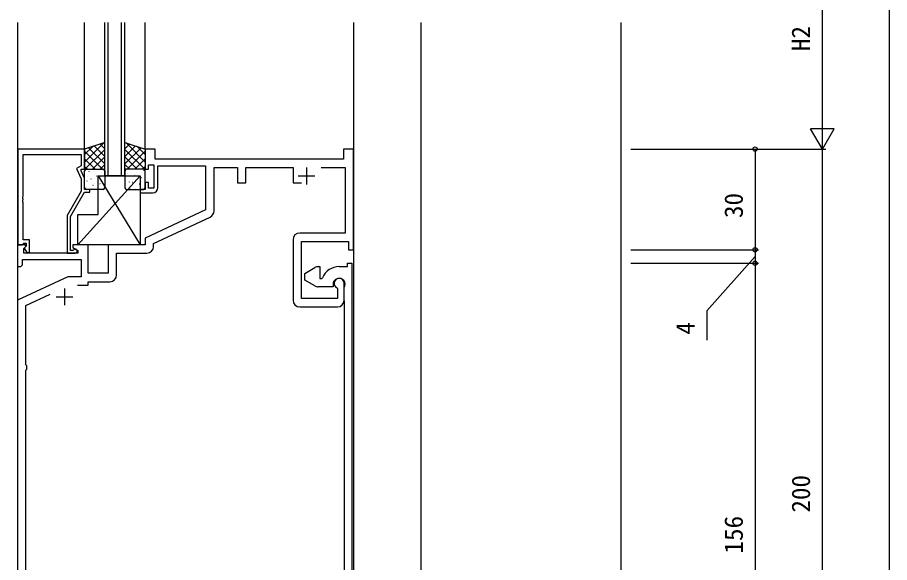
# Model space of a CAD drawing. Units: millimetres, scale not verified. Extents: x -437 to 438, y -681 to 679.
# Drawn here: x -260.5 to -1, y 207.4 to 369.7 of the extents above; entities that cross this region are included whole.
import ezdxf
from ezdxf.enums import TextEntityAlignment as Align

# ---------------------------------------------------------------- set-up
doc = ezdxf.new("R2010")
doc.units = ezdxf.units.MM
doc.header["$LTSCALE"] = 4
for name, color, linetype in [('0-2_YKK_11', 7, 'Continuous'), ('0-3_YKK_12', 2, 'Continuous'), ('0-4_YKK_13', 4, 'Continuous'), ('0-5_YKK_D', 6, 'Continuous'), ('0-7_YSS_K', 3, 'Continuous')]:
    doc.layers.add(name, color=color, linetype=linetype)
doc.styles.add('ＭＳ ゴシック', font='')
doc.styles.get('ＭＳ ゴシック').set_extended_font_data('MS Gothic')

msp = doc.modelspace()

# ---------------------------------------------------------------- linework, layer by layer
at = {"layer": '0-2_YKK_11'}
for p, q in [((-174.485, 325), (-174.485, 320)), ((-176.985, 322.5), (-171.985, 322.5)), ((-178.485, 303.5), (-178.485, 285.5)), ((-246.485, 289), (-246.485, 284)), ((-163.285, 285.5), (-163.285, 290.5)), ((-248.985, 286.5), (-243.985, 286.5)), ((-176.485, 283.5), (-165.285, 283.5))]:
    msp.add_line(p, q, dxfattribs=at)
for points in [[(-260.385, 330.5), (-260.385, 302), (-259.055, 302), (-258.755, 302.3), (-258.555, 302.5), (-257.885, 302.5), (-257.885, 301.574), (-258.459, 301), (-257.709, 299.7), (-256.885, 299.7), (-256.885, 303.5), (-258.755, 303.5), (-258.755, 314.541), (-258.875, 314.725), (-258.875, 315.275), (-258.755, 315.458), (-258.755, 315.541), (-258.875, 315.725), (-258.875, 316.275), (-258.755, 316.458), (-258.755, 328.87), (-241.485, 328.87), (-241.485, 325.5), (-242.906, 324.68), (-241.485, 321.634), (-241.485, 317.968), (-245.685, 310.693), (-245.685, 299.5), (-243.285, 299.5)], [(-243.784, 300.433), (-244.034, 300.3), (-244.685, 300.3), (-244.685, 310.425), (-240.485, 317.7), (-238.985, 317.7), (-238.985, 318.5), (-240.485, 318.5), (-240.485, 321.855), (-241.485, 324), (-241.485, 324.5), (-240.485, 324.5), (-240.485, 330.5), (-260.385, 330.5)], [(-165.394, 289.129), (-165.215, 288.854), (-165.215, 286), (-175.985, 286), (-175.985, 303), (-161.985, 303), (-161.985, 300.5), (-160.485, 300.5), (-160.485, 330.5), (-163.485, 330.5), (-163.485, 327.5), (-219.485, 327.5), (-219.485, 330.5), (-222.485, 330.5), (-222.485, 324.5), (-221.485, 324.5), (-221.485, 325.8), (-219.885, 325.8), (-219.885, 318.9), (-221.485, 318.9), (-221.485, 320.5), (-222.485, 320.5), (-222.485, 318.5), (-223.985, 318.5), (-223.985, 317.5), (-220.185, 317.5)], [(-218.685, 319), (-218.685, 325.5), (-204.485, 325.5), (-204.485, 312.393), (-222.485, 304), (-222.485, 302), (-233.485, 302), (-233.485, 293.5), (-239.485, 293.5), (-239.485, 302), (-243.985, 302), (-243.985, 301.2), (-242.485, 300.334), (-242.485, 299.5), (-258.555, 299.5), (-258.555, 300.906), (-257.976, 301.485), (-258.185, 302), (-260.485, 302), (-260.485, 295.5), (-259.485, 295.5), (-258.985, 296), (-258.985, 297.57), (-241.485, 297.57), (-241.485, 292.5), (-245.474, 292.5), (-260.485, 285.5), (-260.485, 130.5)], [(-201.985, 312.075), (-201.985, 325), (-194.985, 325), (-194.985, 320.4), (-192.485, 320.4), (-192.485, 325), (-178.485, 325), (-178.485, 320.4), (-175.935, 320.4)], [(-170.137, 325), (-162.985, 325), (-162.985, 305.5), (-176.485, 305.5)], [(-219.985, 301.5), (-219.985, 302.407), (-203.14, 310.262)], [(-230.985, 293), (-230.985, 299.5), (-221.985, 299.5)], [(-160.986, 296.496), (-160.986, 130.496), (-164.986, 130.496), (-164.986, 133.996), (-164.186, 133.996), (-163.986, 131.996), (-162.916, 131.996), (-162.916, 139.496), (-163.986, 139.496), (-164.186, 137.496), (-164.986, 137.496), (-164.986, 140.496), (-163.186, 140.496), (-163.186, 285.243), (-163.227, 285.393), (-163.231, 285.401), (-163.241, 285.418), (-163.246, 285.427), (-163.286, 285.577), (-163.286, 289.115), (-163.244, 289.269)], [(-164.786, 295.496), (-162.286, 295.496), (-162.286, 296.496), (-160.986, 296.496)], [(-171.986, 289.764), (-174.986, 291.496), (-174.986, 293.496), (-171.986, 295.228)], [(-170.986, 295.496), (-170.486, 295.496), (-170.486, 291.996), (-169.978, 291.996), (-169.7, 292.184)], [(-242.624, 290), (-239.485, 290), (-239.485, 291), (-232.985, 291)], [(-166.586, 290.196), (-166.586, 289.496), (-170.986, 289.496)], [(-242.815, 134.61), (-242.415, 134.12), (-242.415, 133), (-257.985, 133), (-257.985, 164.706), (-257.723, 165.004), (-257.723, 165.996), (-257.985, 166.293), (-257.985, 174.706), (-257.723, 175.004), (-257.723, 175.996), (-257.985, 176.293), (-257.985, 264.706), (-257.723, 265.004), (-257.723, 265.996), (-257.985, 266.293), (-257.985, 283.907), (-250.785, 287.265)]]:
    msp.add_lwpolyline(points, dxfattribs=at)
for centre, radius, start, end in [((-220.185, 319), 1.5, 270.00001, 359.99999), ((-203.985, 312.075), 2, 295, 0), ((-176.485, 303.5), 2, 90.00001, 179.99999), ((-221.985, 301.5), 2, 270.00001, 359.99999), ((-243.285, 300.1), 0.6, 270.00003, 146.25104), ((-170.986, 293.496), 2, 89.99998, 120), ((-164.786, 290.196), 5.3, 89.99999, 157.9757), ((-232.985, 293), 2, 270.00001, 359.99999), ((-164.786, 290.196), 1.8, 328.99728, 179.99999), ((-164.785, 290.5), 1.5, 0.00002, 246.07405), ((-170.986, 291.496), 2, 240, 270.00002), ((-176.485, 285.5), 2, 180.00001, 269.99999), ((-165.285, 285.5), 2, 270.00001, 359.99999)]:
    msp.add_arc(centre, radius, start, end, dxfattribs=at)
at = {"layer": '0-3_YKK_12'}
for p, q in [((-260.485, 368.205), (-260.485, 54.997)), ((-240.485, 330.499), (-240.485, 368.205)), ((-234.485, 322.5), (-234.485, 368.205)), ((-233.485, 322.5), (-233.485, 368.205)), ((-229.485, 322.5), (-229.485, 368.205)), ((-228.485, 322.5), (-228.485, 368.205)), ((-222.485, 330.5), (-222.485, 368.205)), ((-160.485, 368.205), (-160.485, 54.997)), ((-140.485, 368.205), (-140.485, 54.997)), ((-228.485, 322.5), (-234.485, 322.5))]:
    msp.add_line(p, q, dxfattribs=at)
at = {"layer": '0-4_YKK_13'}
for p, q in [((-234.706, 332.426), (-240.485, 326.647)), ((-228.263, 332.425), (-222.485, 326.647)), ((-238.073, 331.304), (-240.485, 328.892)), ((-240.485, 329.834), (-235.151, 324.5)), ((-234.485, 330.402), (-240.387, 324.5)), ((-239.301, 330.895), (-234.485, 326.079)), ((-237.617, 331.456), (-234.485, 328.324)), ((-235.933, 332.017), (-234.485, 330.569)), ((-227.038, 332.016), (-228.489, 330.566)), ((-225.354, 331.455), (-228.489, 328.321)), ((-223.67, 330.894), (-228.489, 326.076)), ((-228.489, 330.405), (-222.584, 324.5)), ((-222.485, 329.834), (-227.82, 324.5)), ((-224.897, 331.303), (-222.485, 328.892)), ((-240.485, 327.589), (-237.396, 324.5)), ((-234.485, 328.157), (-238.142, 324.5)), ((-228.489, 328.16), (-224.829, 324.5)), ((-222.485, 327.589), (-225.575, 324.5)), ((-240.485, 325.344), (-239.641, 324.5)), ((-239.985, 324.5), (-234.985, 324.5)), ((-237.855, 324.405), (-237.848, 324.398)), ((-234.485, 325.911), (-235.897, 324.5)), ((-228.489, 325.915), (-227.074, 324.5)), ((-222.985, 324.5), (-227.989, 324.5)), ((-222.485, 325.344), (-223.33, 324.5)), ((-223.985, 322.5), (-242.485, 302)), ((-240.485, 319), (-240.485, 324)), ((-239.674, 322.422), (-239.668, 322.415)), ((-239.248, 323.879), (-239.204, 323.855)), ((-237.171, 324.311), (-237.127, 324.287)), ((-236.957, 322.533), (-236.91, 322.444)), ((-236.58, 322.422), (-236.536, 322.398)), ((-236.485, 322.5), (-223.985, 302)), ((-235.913, 322.237), (-235.907, 322.23)), ((-234.503, 322.854), (-234.485, 322.844)), ((-234.485, 324), (-234.485, 319)), ((-228.489, 324), (-228.489, 319)), ((-227.695, 323.145), (-227.739, 323.121)), ((-225.618, 322.713), (-225.662, 322.689)), ((-225.299, 322.868), (-225.305, 322.86)), ((-224.552, 322.662), (-224.599, 322.574)), ((-223.594, 321.978), (-223.638, 321.954)), ((-222.951, 324.17), (-222.994, 324.146)), ((-222.485, 319), (-222.485, 324)), ((-239.846, 321.008), (-239.799, 320.92)), ((-238.605, 321.687), (-238.561, 321.664)), ((-238.013, 319.798), (-237.969, 319.774)), ((-237.699, 320.217), (-237.693, 320.21)), ((-235.937, 320.23), (-235.893, 320.206)), ((-228.286, 321.255), (-228.33, 321.231)), ((-227.24, 320.7), (-227.247, 320.693)), ((-226.261, 320.521), (-226.305, 320.497)), ((-224.185, 320.089), (-224.229, 320.065)), ((-223.479, 320.885), (-223.486, 320.878)), ((-240.038, 319.064), (-239.994, 319.04)), ((-234.985, 318.5), (-239.985, 318.5)), ((-227.989, 318.5), (-222.985, 318.5)), ((-226.853, 318.631), (-226.897, 318.607)), ((-225.454, 318.68), (-225.461, 318.673))]:
    msp.add_line(p, q, dxfattribs=at)
for points in [[(-234.485, 332.5), (-240.485, 330.5), (-240.485, 324.5), (-234.485, 324.5)], [(-228.489, 332.5), (-222.485, 330.5), (-222.485, 324.5), (-228.489, 324.5)], [(-236.485, 322.5), (-223.985, 322.5), (-223.985, 302), (-242.485, 302), (-242.485, 311), (-236.485, 311)]]:
    msp.add_lwpolyline(points, close=True, dxfattribs=at)
for centre, start, end in [((-239.985, 324), 90, 180), ((-234.985, 324), 0, 90), ((-227.989, 324), 90, 180), ((-222.985, 324), 0, 90), ((-239.985, 319), 180, 270), ((-234.985, 319), 270, 0), ((-227.989, 319), 180, 270), ((-222.985, 319), 270, 0)]:
    msp.add_arc(centre, 0.5, start, end, dxfattribs=at)
at = {"layer": '0-5_YKK_D'}
for p, q in [((-20.986, 337.497), (-20.986, 394.5)), ((-0.986, -91.5), (-0.986, 394.5)), ((-20.986, 330.497), (-20.986, 342.621)), ((-20.986, 330.497), (-24.486, 336.559)), ((-17.486, 336.559), (-24.486, 336.559)), ((-20.986, 330.497), (-17.486, 336.559)), ((-77.986, 330.497), (-39.986, 330.497)), ((-77.986, 330.497), (-19.986, 330.497)), ((-77.986, 330.497), (-19.986, 330.497)), ((-40.986, 330.497), (-40.986, 300.5)), ((-20.986, 130.496), (-20.986, 330.497)), ((-77.986, 300.5), (-39.986, 300.5)), ((-77.986, 300.5), (-39.986, 300.5)), ((-40.986, 300.5), (-40.986, 296.496)), ((-77.986, 296.496), (-39.986, 296.496)), ((-77.986, 296.496), (-39.986, 296.496)), ((-40.986, 296.496), (-40.986, 140.495))]:
    msp.add_line(p, q, dxfattribs=at)
msp.add_lwpolyline([(-40.986, 298.498), (-55.316, 282.349), (-55.316, 273.619)], dxfattribs=at)
for centre in [(-40.986, 330.497), (-40.986, 300.5), (-40.986, 300.5), (-40.986, 296.496), (-40.986, 296.496)]:
    msp.add_circle(centre, 0.637, dxfattribs=at)
at = {"layer": '0-7_YSS_K'}
msp.add_line((-80.986, 368.205), (-80.986, 54.997), dxfattribs=at)

# ---------------------------------------------------------------- texts
at = {"layer": '0-5_YKK_D', "style": 'ＭＳ ゴシック'}
for s, p in [('H2', (-22.986, 359.67)), ('30', (-42.986, 309.958)), ('4', (-57.316, 275.235)), ('200', (-22.986, 222.229)), ('156', (-42.986, 210.037))]:
    msp.add_text(s, height=5.499, rotation=90, dxfattribs=at).set_placement(p, align=Align.BOTTOM_LEFT)

doc.saveas('drawing.dxf')
